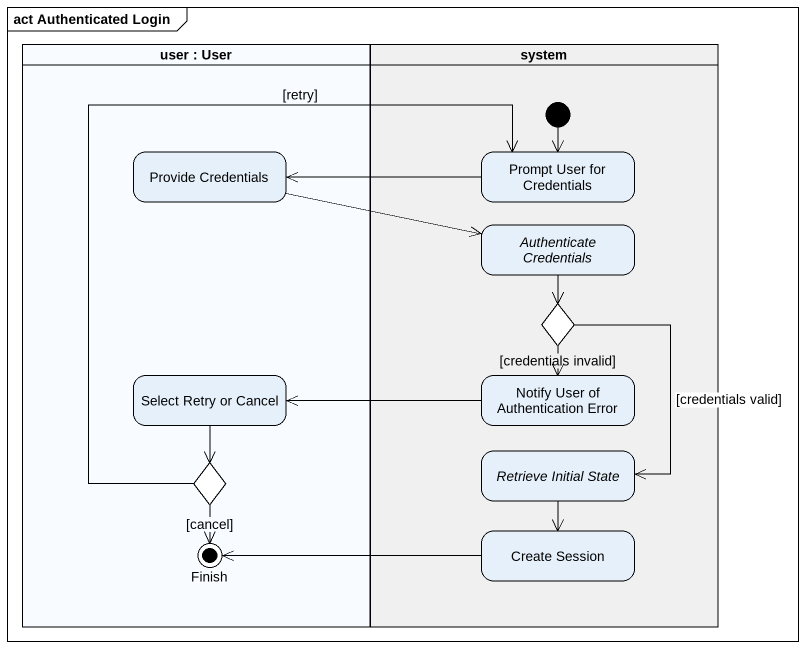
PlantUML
@startuml
mainframe act Authenticated Login
hide empty description
state "user : User" as user <<partition>> {
  state "Provide Credentials" as Provide_Credentials
  state "Select Retry or Cancel" as Select_Retry_or_Cancel
  state choice2 <<choice>>
  state Finish <<end>>
}
state system <<partition>> #F0F0F0 {
  state "Prompt User for Credentials" as Prompt_User_for_Credentials
  state "Authenticate Credentials" as Authenticate_Credentials
  state choice1 <<choice>>
  state "Notify User of Authentication Error" as Notify_User_of
  state "Retrieve Initial State" as Retrieve_Initial_State
  state "Create Session" as Create_Session
  [*] --> Prompt_User_for_Credentials
}
Provide_Credentials -right-> Authenticate_Credentials
Prompt_User_for_Credentials -left-> Provide_Credentials
Authenticate_Credentials --> choice1
choice1 --> Notify_User_of : [credentials invalid]
choice1 --> Retrieve_Initial_State : [credentials valid]
Select_Retry_or_Cancel --> choice2
Notify_User_of -left-> Select_Retry_or_Cancel
choice2 -up-> Prompt_User_for_Credentials : [retry]
choice2 --> Finish : [cancel]
Retrieve_Initial_State --> Create_Session
Create_Session -left-> Finish
@enduml
